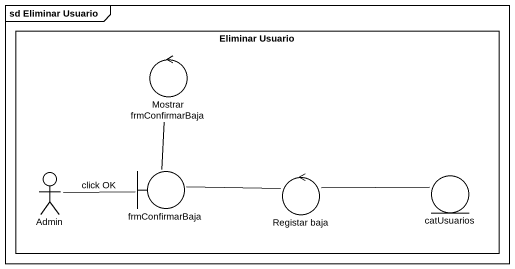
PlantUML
@startuml
mainframe sd Eliminar Usuario
rectangle "Eliminar Usuario" as Eliminar_Usuario {
  control "Mostrar frmConfirmarBaja" as Mostrar_frmConfirmarBaja
  actor Admin
  boundary frmConfirmarBaja
  control "Registar baja" as Registar_baja
  entity catUsuarios
}
Mostrar_frmConfirmarBaja -- frmConfirmarBaja
frmConfirmarBaja -left- Admin : click OK
Registar_baja -left- frmConfirmarBaja
catUsuarios -left- Registar_baja
@enduml
